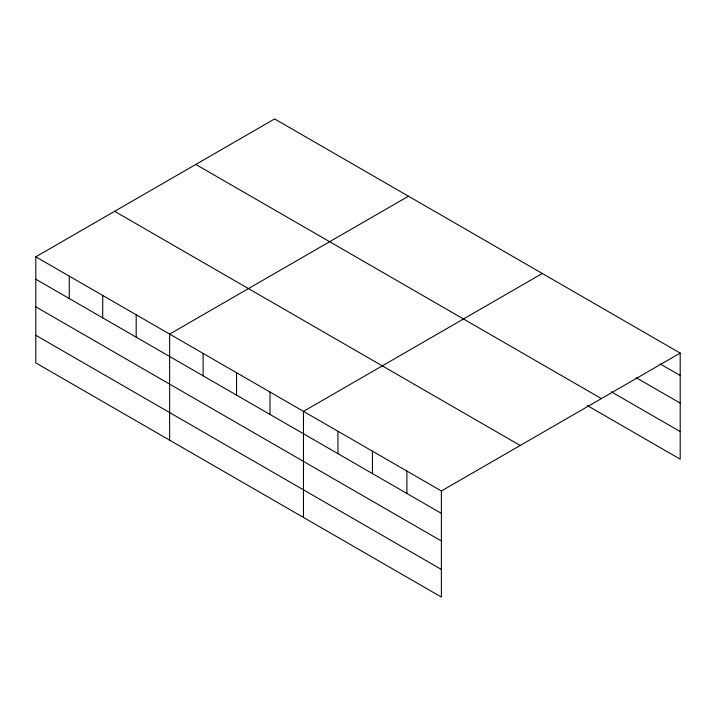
<?xml version="1.0" encoding="UTF-8"?>
<svg xmlns="http://www.w3.org/2000/svg" width="716" height="716" viewBox="0 0 716 716"><rect width="100%" height="100%" fill="white"/><g stroke="black" fill="none" stroke-linecap="round" stroke-linejoin="round"><path stroke-width="1.07" d="M441.378 540.992L441.378 490.979L35.8 256.82L35.8 362.905L441.378 597.063L441.378 540.992L35.8 306.842M587.308 405.551L680.2 459.18L680.2 353.095L274.622 118.937L35.8 256.82M408.46 196.211L169.638 334.095L169.638 440.179M542.307 273.476L303.477 411.36L303.477 517.453M441.378 490.979L680.2 353.095M660.089 363.889L680.2 375.497M636.148 377.681L680.2 403.117M611.249 391.759L680.2 431.569M195.808 164.438L601.386 398.597M114.614 211.318L520.192 445.477M35.8 279.222L441.378 513.381M35.8 335.294L441.378 569.453M406.903 471.074L406.903 493.476M372.427 451.17L372.427 473.571M337.952 431.265L337.952 453.667M270.022 392.046L270.022 414.448M236.557 372.723L236.557 395.134M203.102 353.409L203.102 375.81M136.183 314.772L136.183 337.173M102.719 295.457L102.719 317.859M69.264 276.134L69.264 298.536"/></g></svg>
